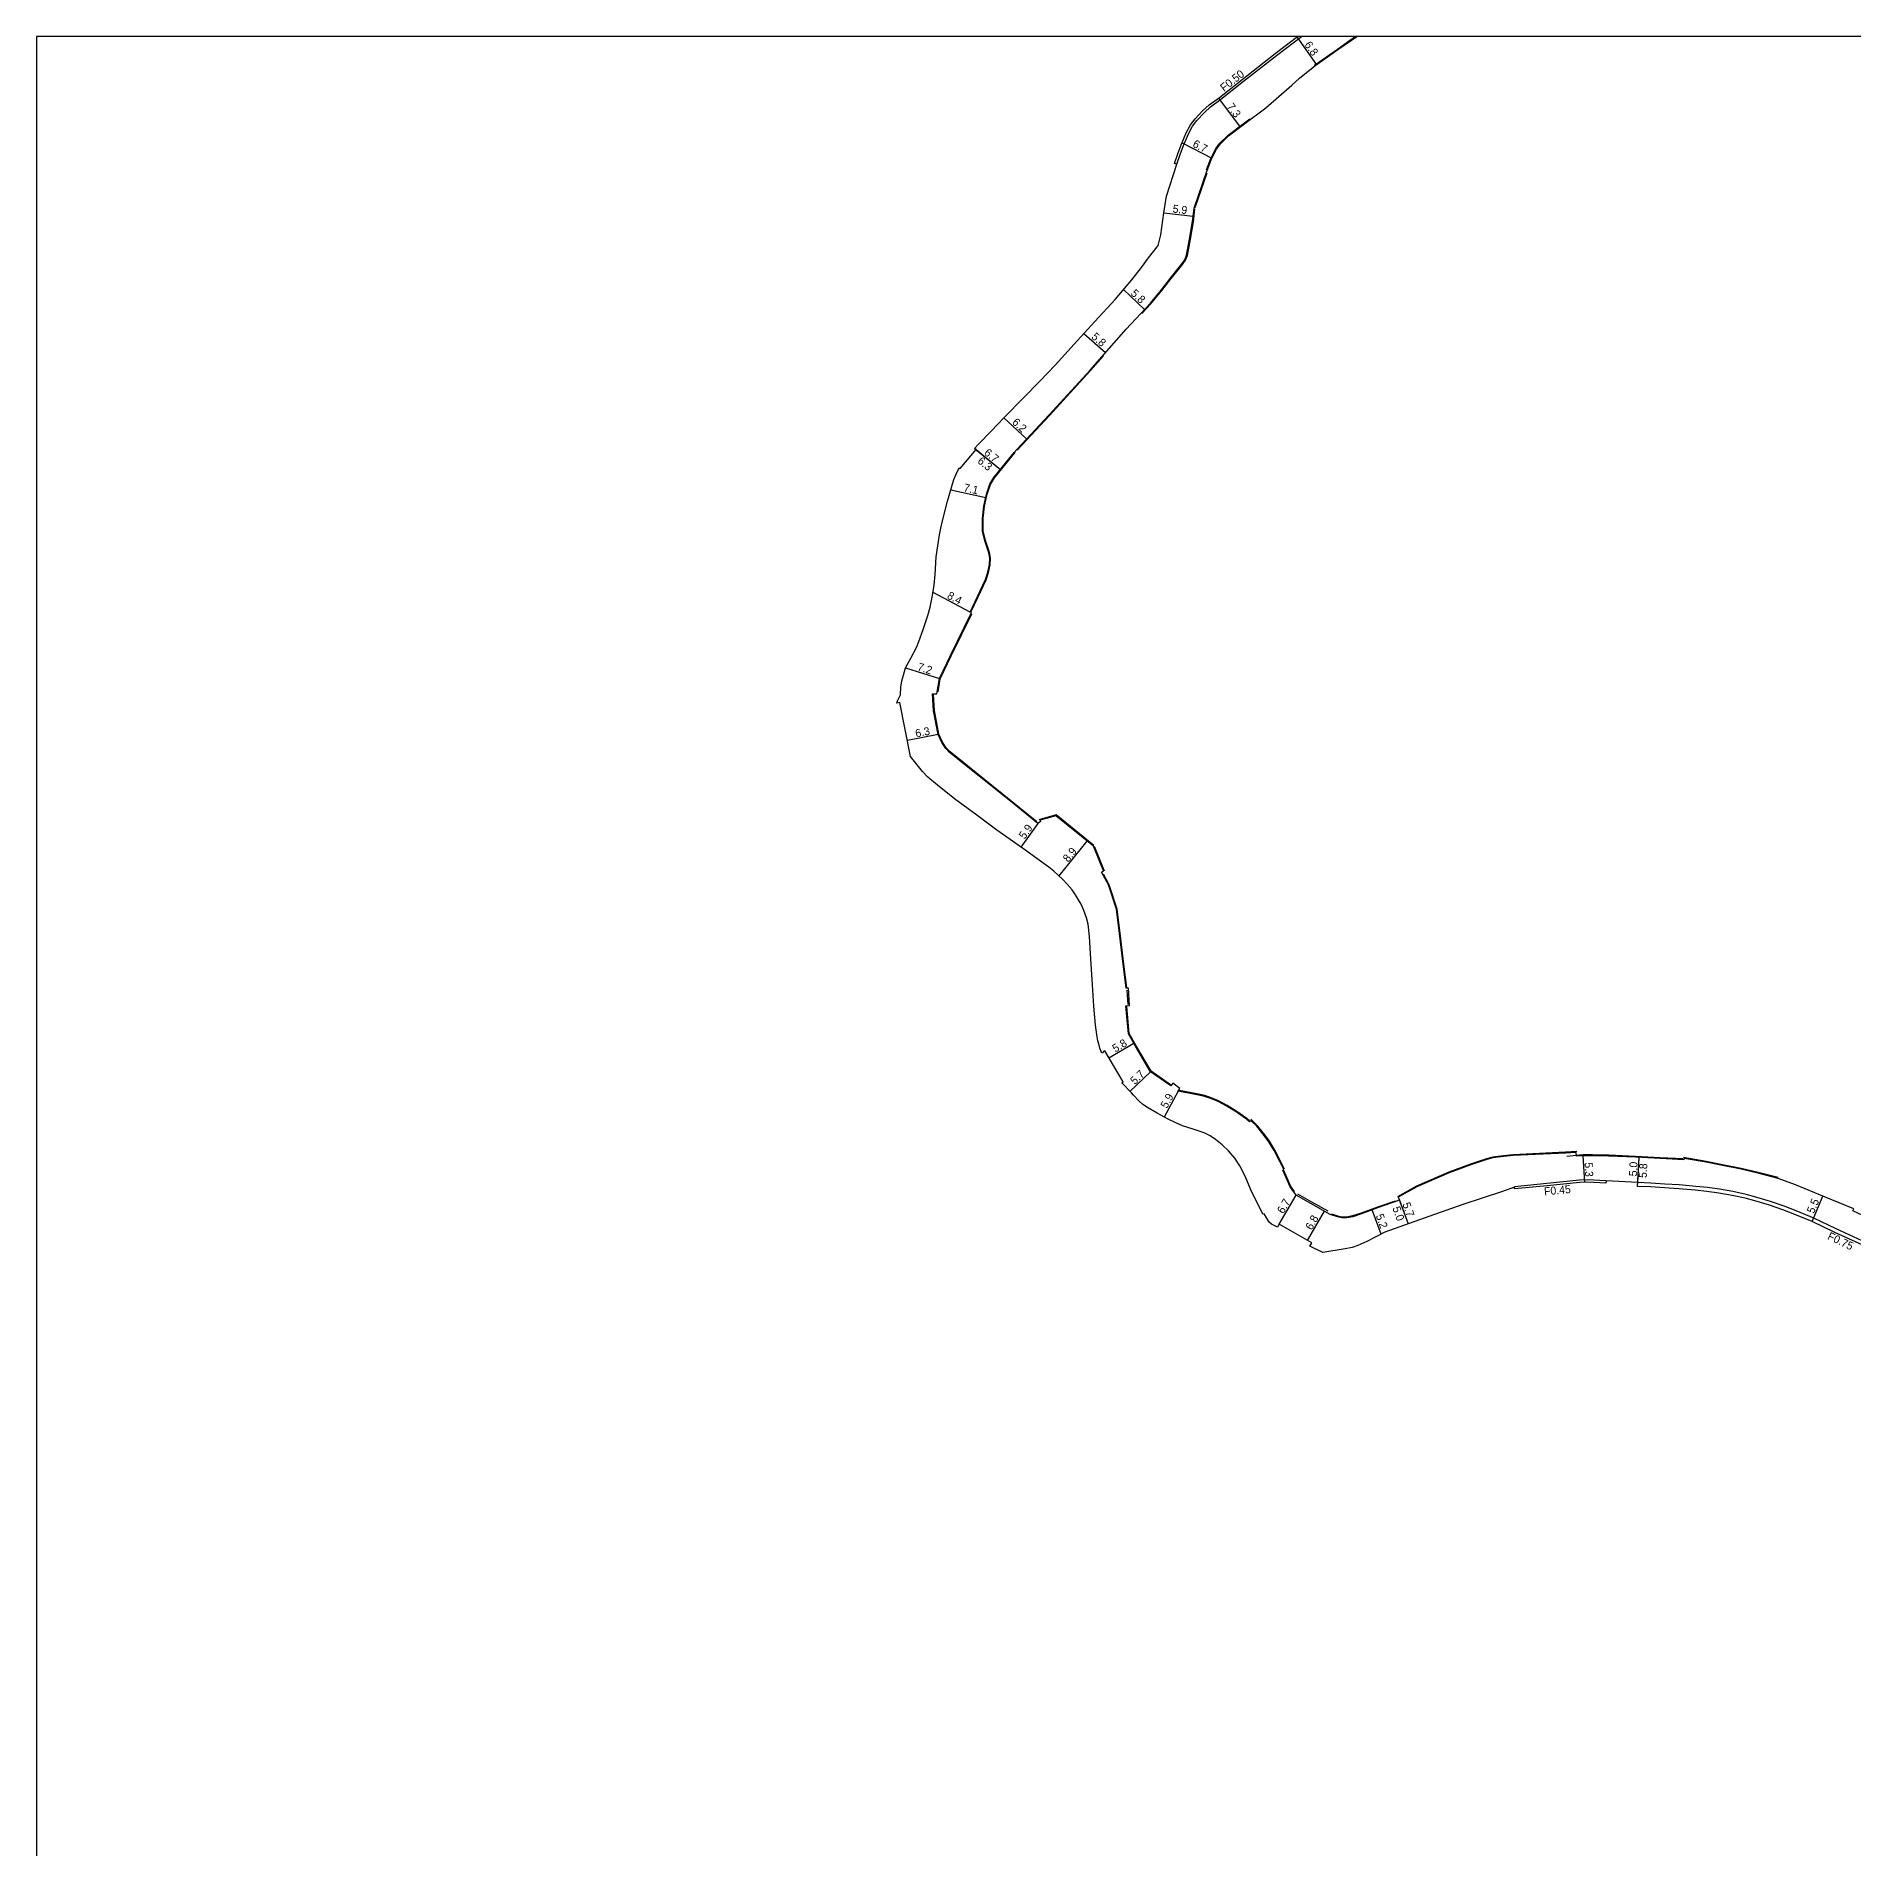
# Model space of a CAD drawing. Header units: metres. Extents: x -24000 to -20000, y -96000 to -93000.
# Drawn here: x -24000 to -23636.7, y -93362.2 to -93000 of the extents above; entities that cross this region are included whole.
import ezdxf

# ---------------------------------------------------------------- set-up
doc = ezdxf.new("R2010")
doc.units = ezdxf.units.M
doc.header["$LTSCALE"] = 2.5
for name, color, linetype in [('側溝・桝', 7, 'Continuous'), ('図郭', 7, 'Continuous'), ('幅員', 7, 'Continuous'), ('歩道・分離帯・安全施設', 7, 'Continuous'), ('道路', 7, 'Continuous')]:
    doc.layers.add(name, color=color, linetype=linetype)
doc.styles.get("Standard").update_dxf_attribs({"font": ''})
doc.styles.get('Standard').set_extended_font_data('@MS PGothic')

msp = doc.modelspace()

# ---------------------------------------------------------------- linework, layer by layer
at = {"layer": '側溝・桝'}
for points in [[(-23772, -93025.58), (-23771.34, -93023.61), (-23770.66, -93021.83), (-23769.67, -93019.47), (-23768.87, -93017.97), (-23767.97, -93016.82), (-23766.48, -93015.24), (-23765.23, -93014.09), (-23763.19, -93012.57), (-23758.63, -93008.99), (-23752.05, -93003.81), (-23747.06, -93000)], [(-23686.16, -93228.79), (-23689.91, -93228.56), (-23691.46, -93228.64), (-23697.99, -93229.32), (-23704.48, -93229.93)], [(-23704.48, -93229.93), (-23704.47, -93229.99)], [(-23602.57, -93254.92), (-23603.45, -93254.53), (-23607.62, -93252.72), (-23613.48, -93250.16), (-23620.07, -93247.32), (-23627.64, -93243.93), (-23633.21, -93241.53), (-23640.13, -93238.38), (-23644.66, -93236.2), (-23648.14, -93234.77), (-23650.54, -93233.85), (-23653.29, -93232.91), (-23656.19, -93232.01), (-23658.15, -93231.5), (-23660.81, -93230.91), (-23663.51, -93230.45), (-23665.9, -93230.12), (-23668.24, -93229.88), (-23671.58, -93229.58), (-23674.41, -93229.4), (-23677.22, -93229.2), (-23679.81, -93229.1)]]:
    msp.add_lwpolyline(points, dxfattribs=at)
at = {"layer": '図郭'}
msp.add_lwpolyline([(-24000, -93600), (-23200, -93600), (-23200, -93000), (-24000, -93000)], close=True, dxfattribs=at)
at = {"layer": '幅員', "flags": 128}
for points in [[(-23747.98, -93000.1), (-23744.07, -93005.66)], [(-23763.67, -93012.34), (-23759.34, -93018.15)], [(-23770.94, -93021.25), (-23764.96, -93024.33)], [(-23774.59, -93035.26), (-23768.7, -93035.96)], [(-23782.67, -93050.63), (-23778.46, -93054.59)], [(-23790.56, -93059.39), (-23786.24, -93063.18)], [(-23806.55, -93076.25), (-23802.02, -93080.48)], [(-23812.43, -93082.36), (-23807.25, -93086.58)], [(-23812.13, -93082.61), (-23807.25, -93086.58)], [(-23817.15, -93090.66), (-23810.19, -93092.17)], [(-23813.31, -93115.07), (-23820.73, -93111.15)], [(-23826.24, -93126.2), (-23819.44, -93128.38)], [(-23819.73, -93139.53), (-23825.86, -93140.75)], [(-23799.77, -93157.32), (-23803.16, -93162.08)], [(-23795.5, -93167.81), (-23789.89, -93160.89)], [(-23785.55, -93204.17), (-23780.56, -93201.25)], [(-23777.22, -93206.98), (-23781.35, -93210.89)], [(-23771.7, -93210.82), (-23774.53, -93216.02)], [(-23690.78, -93223.73), (-23690.51, -93229.04)], [(-23679.85, -93229.86), (-23679.57, -93224.08)], [(-23679.81, -93229.1), (-23679.57, -93224.08)], [(-23751.5, -93237.39), (-23748.13, -93231.59)], [(-23745.83, -93240.69), (-23742.48, -93234.79)], [(-23731.16, -93239.43), (-23732.92, -93234.57)], [(-23727.7, -93231.99), (-23725.75, -93237.36)], [(-23727.44, -93232.65), (-23725.75, -93237.36)], [(-23644.97, -93236.9), (-23642.85, -93231.8)]]:
    msp.add_lwpolyline(points, dxfattribs=at)
at = {"layer": '歩道・分離帯・安全施設'}
for points in [[(-23744.5, -93005.79), (-23744.45, -93005.75), (-23739.89, -93002.54), (-23737.18, -93000.63), (-23736.27, -93000)], [(-23766.04, -93026.65), (-23765.18, -93024.43), (-23764.16, -93022.44), (-23763.38, -93021.36), (-23761.74, -93019.76), (-23758.72, -93017.5), (-23757.39, -93016.51)], [(-23768.31, -93034.21), (-23765.94, -93027.26)], [(-23779, -93055.38), (-23777.17, -93053.44), (-23774.95, -93050.78), (-23773.1, -93048.43), (-23771.08, -93045.86), (-23770.23, -93044.75), (-23769.87, -93043.77), (-23769.28, -93040.56), (-23768.68, -93037.04), (-23768.38, -93034.48)], [(-23803.92, -93082.74), (-23803.84, -93082.66), (-23797.41, -93075.77), (-23789.22, -93066.82), (-23786.65, -93063.87)], [(-23813.11, -93114.98), (-23811.73, -93112.01), (-23810.11, -93108.62), (-23809.66, -93107.16), (-23809.28, -93105.6), (-23809.25, -93104.32), (-23809.43, -93103.18), (-23810.26, -93100.77), (-23810.67, -93098.97), (-23810.71, -93098.13), (-23810.68, -93096.39), (-23810.41, -93093.9), (-23809.89, -93091.52), (-23809.24, -93089.59), (-23808.44, -93088.27), (-23804.37, -93083.27), (-23804.28, -93083.16)], [(-23819.73, -93131), (-23819.29, -93128.42), (-23817.1, -93123.84), (-23812.97, -93115.45)], [(-23799.95, -93156.98), (-23805.15, -93152.79), (-23817.31, -93143.01), (-23818.07, -93142.23), (-23818.86, -93141.1), (-23819.59, -93139.48), (-23820.46, -93134.78), (-23820.65, -93131.55)], [(-23788.59, -93161.75), (-23796.13, -93155.63), (-23799.54, -93156.6)], [(-23786.47, -93166.86), (-23788.46, -93161.96)], [(-23781.99, -93190.09), (-23782.57, -93185.45), (-23783.29, -93179.28), (-23783.91, -93174.44), (-23785.53, -93169.56), (-23786.66, -93167.45)], [(-23781.74, -93193.48), (-23781.91, -93190.63)], [(-23773.23, -93209.55), (-23777.11, -93206.87), (-23780.09, -93201.75), (-23781.52, -93199.3), (-23782, -93193.92)], [(-23757.46, -93216.74), (-23757.94, -93216.35), (-23759.8, -93215.04), (-23760, -93214.92), (-23761.93, -93213.68), (-23763.63, -93212.75), (-23765.15, -93212.14), (-23766.39, -93211.73), (-23767.63, -93211.46), (-23771.46, -93210.71)], [(-23750.43, -93226.44), (-23751.23, -93224.84), (-23752.38, -93222.65), (-23753.48, -93220.85), (-23754.41, -93219.58), (-23755.88, -93217.76), (-23757.21, -93216.45)], [(-23692.02, -93222.92), (-23694.28, -93223.06), (-23704.74, -93223.57), (-23706.69, -93223.73), (-23708.82, -93224.03), (-23710.06, -93224.34), (-23713.26, -93225.4), (-23717.61, -93227.04), (-23724.09, -93229.8), (-23727.88, -93231.93)], [(-23670.74, -93224.39), (-23675.36, -93224.13), (-23680.27, -93223.89), (-23685.64, -93223.65), (-23688.86, -93223.58), (-23690.79, -93223.58), (-23694.03, -93223.86)], [(-23651.75, -93228.11), (-23655.5, -93227.13), (-23659.13, -93226.31), (-23663.21, -93225.46), (-23666.15, -93224.89), (-23670.69, -93224.11)], [(-23748.43, -93230.91), (-23749.17, -93229.87), (-23750.61, -93226.69)], [(-23741.74, -93234.85), (-23745.02, -93232.99), (-23747.78, -93231.43)], [(-23728.33, -93232.81), (-23731.88, -93234.04), (-23735.1, -93235.2), (-23736.83, -93235.77), (-23738.04, -93235.99), (-23738.97, -93235.99), (-23739.79, -93235.84), (-23740.96, -93235.42)]]:
    msp.add_lwpolyline(points, dxfattribs=at)
at = {"layer": '道路'}
for points in [[(-23633.52, -93242.23), (-23640.45, -93239.07), (-23644.97, -93236.9), (-23648.42, -93235.47), (-23650.8, -93234.56), (-23653.52, -93233.63), (-23656.39, -93232.74), (-23658.33, -93232.24), (-23660.95, -93231.66), (-23663.63, -93231.21), (-23665.99, -93230.87), (-23668.32, -93230.64), (-23671.64, -93230.34), (-23674.46, -93230.16), (-23677.27, -93229.96), (-23679.85, -93229.86), (-23679.81, -93229.1), (-23686.16, -93228.79), (-23686.2, -93229.24), (-23689.91, -93229.01), (-23691.42, -93229.08), (-23697.94, -93229.77), (-23704.44, -93230.38), (-23704.47, -93229.99), (-23707.06, -93230.94), (-23714.79, -93233.47), (-23722.55, -93236.2), (-23730.4, -93239.04), (-23734.01, -93240.87), (-23735.78, -93241.67), (-23736.91, -93242.06), (-23738.3, -93242.35), (-23742.77, -93243.1), (-23745.37, -93241.82), (-23745, -93241.17), (-23751.5, -93237.39), (-23751.88, -93238.03), (-23753.03, -93237.42), (-23753.5, -93237.01), (-23754.51, -93235.38), (-23754.79, -93235.43), (-23757.16, -93230.55), (-23758.34, -93227.81), (-23759.38, -93225.77), (-23760.41, -93224.21), (-23761.64, -93222.77), (-23762.95, -93221.54), (-23764.24, -93220.49), (-23765.3, -93219.77), (-23766.38, -93219.24), (-23767.52, -93218.8), (-23768.74, -93218.42), (-23770.84, -93217.79), (-23772.2, -93217.19), (-23773.74, -93216.45), (-23775.92, -93215.26), (-23778.01, -93214.03), (-23778.82, -93213.43), (-23779.51, -93212.81), (-23780.62, -93211.66), (-23781.06, -93211.2), (-23782.99, -93209.15), (-23782.7, -93208.98), (-23786.39, -93202.77), (-23786.77, -93203), (-23786.72, -93203.08), (-23786.98, -93203.25), (-23787.37, -93202.22), (-23787.54, -93201.62), (-23787.77, -93200.75), (-23787.93, -93199.95), (-23788.25, -93197.67), (-23788.57, -93193.86), (-23788.9, -93188.5), (-23789.16, -93184.42), (-23789.45, -93179.9), (-23789.73, -93177.47), (-23790.06, -93176.2), (-23790.56, -93174.73), (-23791.11, -93173.48), (-23791.62, -93172.56), (-23792.23, -93171.59), (-23792.9, -93170.61), (-23793.9, -93169.43), (-23794.77, -93168.51), (-23795.68, -93167.64), (-23796.59, -93166.89), (-23797.56, -93166.09), (-23798.98, -93165.04), (-23802.2, -93162.76), (-23807.96, -93158.65), (-23811.95, -93155.69), (-23816.41, -93152.38), (-23819.84, -93149.68), (-23821.76, -93148.05), (-23822.86, -93146.94), (-23825.22, -93143.97), (-23827.37, -93133.15), (-23827.93, -93133.26), (-23827.82, -93132.79), (-23827.21, -93131.61), (-23827.13, -93130.11), (-23826.97, -93128.84), (-23826.66, -93127.7), (-23826.24, -93126.2), (-23825.18, -93124.27), (-23824.06, -93122.15), (-23823.57, -93120.97), (-23822.67, -93118.53), (-23821.74, -93115.78), (-23821.32, -93114.09), (-23820.82, -93111.75), (-23820.5, -93109.69), (-23820.28, -93107.56), (-23820.13, -93104.03), (-23819.42, -93099.62), (-23819.18, -93098.33), (-23818.8, -93096.84), (-23817.8, -93092.91), (-23816.55, -93088.56), (-23816.12, -93087.52), (-23815.5, -93086.21), (-23815.28, -93086.39), (-23812.13, -93082.61), (-23812.43, -93082.36), (-23811.72, -93081.6), (-23809.01, -93078.82), (-23806.51, -93076.21), (-23802.65, -93072.27), (-23799.39, -93068.89), (-23796.33, -93065.69), (-23792.53, -93061.54), (-23788.38, -93057.01), (-23784.31, -93052.58), (-23780.99, -93048.64), (-23779.03, -93046.2), (-23777.66, -93044.3), (-23775.94, -93042.09), (-23775.72, -93041.81), (-23775.19, -93039.67), (-23774.59, -93035.26), (-23774.03, -93031.94), (-23772, -93025.58), (-23772.28, -93025.49), (-23772.46, -93025.43), (-23771.8, -93023.45), (-23771.11, -93021.65), (-23770.1, -93019.27), (-23769.27, -93017.71), (-23768.34, -93016.5), (-23766.82, -93014.9), (-23765.53, -93013.72), (-23763.48, -93012.19), (-23758.92, -93008.61), (-23752.34, -93003.43), (-23747.85, -93000)], [(-23766.01, -93027.01), (-23765.04, -93024.49), (-23764.03, -93022.52), (-23763.27, -93021.46), (-23761.65, -93019.87), (-23758.63, -93017.63), (-23754.18, -93014.31), (-23748.99, -93009.73), (-23747.44, -93008.35), (-23744.36, -93005.87), (-23739.81, -93002.66), (-23737.09, -93000.75), (-23736.01, -93000)], [(-23632.98, -93236.53), (-23636.86, -93234.78), (-23636.66, -93234.38), (-23642.49, -93231.95), (-23648.28, -93229.58), (-23651.73, -93228.27), (-23655.54, -93227.28), (-23659.16, -93226.45), (-23663.24, -93225.61), (-23666.18, -93225.03), (-23670.57, -93224.28), (-23670.61, -93224.54), (-23675.37, -93224.28), (-23680.27, -93224.04), (-23685.65, -93223.8), (-23688.87, -93223.73), (-23690.78, -93223.73), (-23692.1, -93223.84), (-23692.15, -93223.08), (-23694.27, -93223.21), (-23704.73, -93223.72), (-23706.67, -93223.88), (-23708.79, -93224.18), (-23710.02, -93224.49), (-23713.21, -93225.54), (-23717.56, -93227.17), (-23724.02, -93229.94), (-23727.7, -93231.99), (-23727.44, -93232.65), (-23731.83, -93234.18), (-23735.05, -93235.34), (-23736.79, -93235.92), (-23738.02, -93236.14), (-23738.99, -93236.14), (-23739.83, -93235.98), (-23741.3, -93235.46), (-23745.18, -93233.26), (-23748.13, -93231.59), (-23749.3, -93229.94), (-23750.81, -93226.6), (-23750.56, -93226.51), (-23751.37, -93224.91), (-23752.51, -93222.72), (-23753.6, -93220.93), (-23754.53, -93219.67), (-23755.99, -93217.86), (-23757.2, -93216.67), (-23757.45, -93216.95), (-23758.03, -93216.46), (-23759.88, -93215.17), (-23760.08, -93215.05), (-23762, -93213.81), (-23763.7, -93212.89), (-23765.2, -93212.28), (-23766.43, -93211.88), (-23767.66, -93211.61), (-23771.7, -93210.82), (-23771.38, -93210.31), (-23772.8, -93209.22), (-23773.19, -93209.76), (-23777.22, -93206.98), (-23780.22, -93201.82), (-23781.67, -93199.35), (-23782.16, -93193.78), (-23781.45, -93193.74), (-23781.66, -93190.22), (-23782.13, -93190.25), (-23782.72, -93185.47), (-23783.44, -93179.3), (-23784.06, -93174.47), (-23785.67, -93169.62), (-23787.04, -93167.05), (-23786.66, -93166.8), (-23788.65, -93161.89), (-23796.17, -93155.79), (-23799.32, -93156.69), (-23799.21, -93156.91), (-23799.77, -93157.32), (-23805.24, -93152.9), (-23817.42, -93143.12), (-23818.18, -93142.32), (-23818.99, -93141.17), (-23819.73, -93139.53), (-23820.61, -93134.8), (-23820.81, -93131.4), (-23819.96, -93131.4), (-23819.44, -93128.38), (-23817.23, -93123.77), (-23813.01, -93115.17), (-23813.31, -93115.07), (-23811.86, -93111.94), (-23810.25, -93108.57), (-23809.8, -93107.12), (-23809.43, -93105.58), (-23809.4, -93104.33), (-23809.58, -93103.21), (-23810.4, -93100.81), (-23810.82, -93098.99), (-23810.86, -93098.13), (-23810.83, -93096.38), (-23810.56, -93093.88), (-23810.04, -93091.48), (-23809.38, -93089.53), (-23808.56, -93088.18), (-23804.48, -93083.17), (-23803.95, -93082.56), (-23797.52, -93075.67), (-23789.34, -93066.72), (-23782.14, -93058.5), (-23777.28, -93053.34), (-23775.07, -93050.69), (-23773.22, -93048.34), (-23771.19, -93045.76), (-23770.37, -93044.68), (-23770.02, -93043.73), (-23769.43, -93040.53), (-23768.83, -93037.02), (-23768.51, -93034.31), (-23766, -93026.97)]]:
    msp.add_lwpolyline(points, dxfattribs=at)

# ---------------------------------------------------------------- texts
at = {"layer": '側溝・桝'}
for s, rotation, p in [('F0.50', 38.1343, (-23762.54, -93011.13)), ('F0.45', 5.3486, (-23698.49, -93231.68)), ('F0.75', 334.3533, (-23642.04, -93240.36))]:
    msp.add_text(s, height=1.6, rotation=rotation, dxfattribs=at).set_placement(p)
at = {"layer": '幅員'}
for s, rotation, p in [('6.8', 305.1532, (-23746.56, -93001.69)), ('7.3', 306.6903, (-23762.06, -93014.08)), ('6.7', 332.6695, (-23768.96, -93021.99)), ('5.9', 353.1774, (-23772.89, -93035.21)), ('5.8', 316.7717, (-23781.33, -93051.55)), ('5.8', 318.7687, (-23789.2, -93060.25)), ('6.2', 316.9489, (-23805.05, -93077.31)), ('6.7', 320.8444, (-23810.66, -93083.48)), ('6.3', 320.8848, (-23811.97, -93085.13)), ('7.1', 347.7342, (-23814.7, -93090.93)), ('8.4', 332.1635, (-23818.06, -93112.28)), ('7.2', 342.2755, (-23823.97, -93126.67)), ('6.3', 11.2542, (-23824.1, -93140.14)), ('5.9', 54.5063, (-23802.41, -93160.59)), ('8.9', 50.9544, (-23793.69, -93165.19)), ('5.8', 30.3418, (-23784.29, -93203.15)), ('5.7', 43.5149, (-23780.38, -93209.63)), ('5.9', 61.4411, (-23773.95, -93214.42)), ('5.3', 272.8817, (-23690.46, -93225.09)), ('5.0', 87.2817, (-23680, -93227.88)), ('5.8', 87.2432, (-23678.05, -93228.21)), ('6.7', 59.8653, (-23750.67, -93235.46)), ('5.0', 289.698, (-23728.91, -93234.2)), ('5.7', 289.9012, (-23726.92, -93233.4)), ('5.5', 67.3443, (-23644.63, -93235.43)), ('6.8', 60.4421, (-23745.01, -93238.73)), ('5.2', 289.8802, (-23732.24, -93235.71))]:
    msp.add_text(s, height=1.6, rotation=rotation, dxfattribs=at).set_placement(p)

doc.saveas('drawing.dxf')
